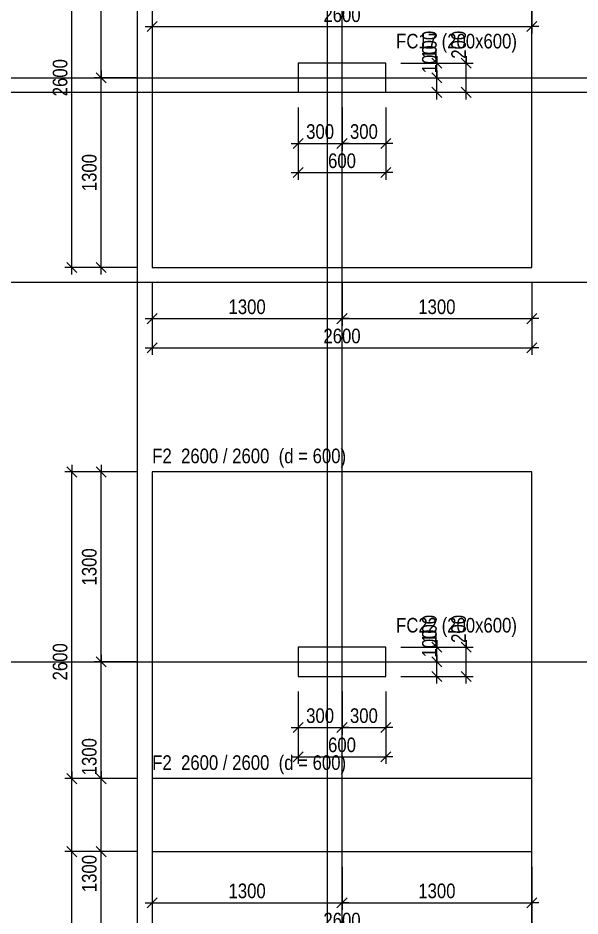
# Model space of a CAD drawing. Extents: x 0 to 206258, y -403073 to 0.
# Drawn here: x 20065 to 23915, y -34633 to -28483 of the extents above; entities that cross this region are included whole.
import ezdxf
from ezdxf.enums import TextEntityAlignment as Align
from ezdxf.lldxf.tags import DXFTag

# ---------------------------------------------------------------- set-up
doc = ezdxf.new("R2010")
doc.units = 0
doc.header["$LTSCALE"] = 1000
for name, color, linetype in [('Axis Line(Dir 1)', 8, 'CENTER2'), ('Axis Line(Dir 2)', 150, 'CENTER2'), ('Column Line', 7, 'Continuous'), ('Dimension Line', 5, 'Continuous'), ('Footing Line', 6, 'Continuous')]:
    doc.layers.add(name, color=color, linetype=linetype)
for name, color, linetype, true_color in [('Column Label', 159, 'Continuous', 0x35424f), ('Footing Label', 94, 'Continuous', 0x008100), ('Ghost Axis Line', 254, 'Continuous', 0xbebebe)]:
    doc.layers.add(name, color=color, linetype=linetype, true_color=true_color)
doc.styles.add('Column Label', font='ARIALN.TTF', dxfattribs={"height": 100})
doc.styles.add('Dimension Text', font='ARIALN.TTF', dxfattribs={"height": 100})
doc.styles.add('Footing Label', font='ARIALN.TTF', dxfattribs={"height": 100})
tags = doc.linetypes.add('CENTER2', pattern=[1.125, 0.75, -0.125, 0.125, -0.125]).pattern_tags.tags
tags[10:11] = [DXFTag(74, 4), DXFTag(75, 0), DXFTag(340, '0'), DXFTag(46, 0.0), DXFTag(50, 0.0), DXFTag(44, 0.0), DXFTag(45, 0.0)]
tags[8:9] = [DXFTag(74, 4), DXFTag(75, 0), DXFTag(340, '0'), DXFTag(46, 0.0), DXFTag(50, 0.0), DXFTag(44, 0.0), DXFTag(45, 0.0)]
tags[6:7] = [DXFTag(74, 4), DXFTag(75, 0), DXFTag(340, '0'), DXFTag(46, 0.0), DXFTag(50, 0.0), DXFTag(44, 0.0), DXFTag(45, 0.0)]
tags[4:5] = [DXFTag(74, 4), DXFTag(75, 0), DXFTag(340, '0'), DXFTag(46, 0.0), DXFTag(50, 0.0), DXFTag(44, 0.0), DXFTag(45, 0.0)]
doc.dimstyles.get("Standard").update_dxf_attribs({"dimtxt": 100, "dimasz": 30, "dimexe": 48.3, "dimexo": 103.5, "dimgap": 30, "dimtad": 1, "dimtoh": 1, "dimdec": 1, "dimdsep": 46, "dimtxsty": 'Dimension Text', "dimblk": 'PCDIM_TICK', "dimcen": 0.09, "dimclrd": 5, "dimclre": 5, "dimclrt": 5, "dimadec": 1, "dimazin": 0, "dimtp": 1, "dimtm": 1, "dimtfac": 1, "dimtdec": 4, "dimtofl": 0, "dimtmove": 0, "dimatfit": 3, "dimfxl": 1, "dimtolj": 1, "dimtzin": 0, "dimarcsym": 0})

# ---------------------------------------------------------------- blocks, each defined once
blk = doc.blocks.new('PCDIM_TICK')
at = {"layer": 'Dimension Line', "color": 0, "transparency": 33554687}
for p, q in [((1.15, 1.15), (-1.15, -1.15)), ((1.61, 0), (0, 0))]:
    blk.add_line(p, q, dxfattribs=at)
blk = doc.blocks.new('*U80')
at = {"layer": 'Dimension Line', "color": 5, "true_color": 0x0000ff, "transparency": 16777216}
for p, q in [((21984.3, -29095.7), (21984.3, -29390.5)), ((22284.3, -29095.7), (22284.3, -29390.5)), ((21984.3, -29342.2), (22284.3, -29342.2))]:
    blk.add_line(p, q, dxfattribs=at)
at = {"layer": 'Dimension Line', "color": 5, "true_color": 0x0000ff, "transparency": 16777216, "xscale": 30, "yscale": 30, "rotation": 180.0000000000004}
blk.add_blockref('PCDIM_TICK', (21984.3, -29342.2), dxfattribs=at)
at = {"layer": 'Dimension Line', "color": 5, "true_color": 0x0000ff, "transparency": 16777216, "xscale": 30, "yscale": 30}
blk.add_blockref('PCDIM_TICK', (22284.3, -29342.2), dxfattribs=at)
at = {"layer": 'Dimension Line', "color": 5, "true_color": 0x0000ff, "transparency": 16777216, "insert": (22134.3, -29312.2), "char_height": 100, "width": 181.501, "attachment_point": 8, "style": 'Dimension Text'}
blk.add_mtext('300', dxfattribs=at)
blk = doc.blocks.new('*U81')
at = {"layer": 'Dimension Line', "color": 5, "true_color": 0x0000ff, "transparency": 16777216}
for p, q in [((22284.3, -29095.7), (22284.3, -29390.5)), ((22584.3, -29095.7), (22584.3, -29390.5)), ((22284.3, -29342.2), (22584.3, -29342.2))]:
    blk.add_line(p, q, dxfattribs=at)
at = {"layer": 'Dimension Line', "color": 5, "true_color": 0x0000ff, "transparency": 16777216, "xscale": 30, "yscale": 30, "rotation": 180.0000000000004}
blk.add_blockref('PCDIM_TICK', (22284.3, -29342.2), dxfattribs=at)
at = {"layer": 'Dimension Line', "color": 5, "true_color": 0x0000ff, "transparency": 16777216, "xscale": 30, "yscale": 30}
blk.add_blockref('PCDIM_TICK', (22584.3, -29342.2), dxfattribs=at)
at = {"layer": 'Dimension Line', "color": 5, "true_color": 0x0000ff, "transparency": 16777216, "insert": (22434.3, -29312.2), "char_height": 100, "width": 181.501, "attachment_point": 8, "style": 'Dimension Text'}
blk.add_mtext('300', dxfattribs=at)
blk = doc.blocks.new('*U82')
at = {"layer": 'Dimension Line', "color": 5, "true_color": 0x0000ff, "transparency": 16777216}
for p, q in [((21984.3, -29095.7), (21984.3, -29590.5)), ((22584.3, -29095.7), (22584.3, -29590.5)), ((21984.3, -29542.2), (22584.3, -29542.2))]:
    blk.add_line(p, q, dxfattribs=at)
at = {"layer": 'Dimension Line', "color": 5, "true_color": 0x0000ff, "transparency": 16777216, "xscale": 30, "yscale": 30, "rotation": 180.0000000000004}
blk.add_blockref('PCDIM_TICK', (21984.3, -29542.2), dxfattribs=at)
at = {"layer": 'Dimension Line', "color": 5, "true_color": 0x0000ff, "transparency": 16777216, "xscale": 30, "yscale": 30}
blk.add_blockref('PCDIM_TICK', (22584.3, -29542.2), dxfattribs=at)
at = {"layer": 'Dimension Line', "color": 5, "true_color": 0x0000ff, "transparency": 16777216, "insert": (22284.3, -29512.2), "char_height": 100, "width": 181.97, "attachment_point": 8, "style": 'Dimension Text'}
blk.add_mtext('600', dxfattribs=at)
blk = doc.blocks.new('*U83')
at = {"layer": 'Dimension Line', "color": 5, "true_color": 0x0000ff, "transparency": 16777216}
for p, q in [((22687.8, -28892.2), (22982.6, -28892.2)), ((22934.3, -28892.2), (22934.3, -28862.2)), ((22934.3, -28992.2), (22934.3, -28892.2)), ((22687.8, -28992.2), (22982.6, -28992.2))]:
    blk.add_line(p, q, dxfattribs=at)
at = {"layer": 'Dimension Line', "color": 5, "true_color": 0x0000ff, "transparency": 16777216, "xscale": 30, "yscale": 30}
for p, rotation in [((22934.3, -28892.2), 89.99999999999447), ((22934.3, -28992.2), 269.9999999999834)]:
    blk.add_blockref('PCDIM_TICK', p, dxfattribs=dict(at, rotation=rotation))
at = {"layer": 'Dimension Line', "color": 5, "true_color": 0x0000ff, "transparency": 16777216, "insert": (22934.3, -28862.2), "char_height": 100, "width": 173.928, "attachment_point": 7, "rotation": 90, "style": 'Dimension Text'}
blk.add_mtext('100', dxfattribs=at)
blk = doc.blocks.new('*U84')
at = {"layer": 'Dimension Line', "color": 5, "true_color": 0x0000ff, "transparency": 16777216}
for p, q in [((22934.3, -28792.2), (22934.3, -28762.2)), ((22687.8, -28792.2), (22982.6, -28792.2)), ((22934.3, -28892.2), (22934.3, -28792.2)), ((22687.8, -28892.2), (22982.6, -28892.2))]:
    blk.add_line(p, q, dxfattribs=at)
at = {"layer": 'Dimension Line', "color": 5, "true_color": 0x0000ff, "transparency": 16777216, "xscale": 30, "yscale": 30}
for p, rotation in [((22934.3, -28792.2), 89.99999999999447), ((22934.3, -28892.2), 269.9999999999834)]:
    blk.add_blockref('PCDIM_TICK', p, dxfattribs=dict(at, rotation=rotation))
at = {"layer": 'Dimension Line', "color": 5, "true_color": 0x0000ff, "transparency": 16777216, "insert": (22934.3, -28762.2), "char_height": 100, "width": 173.928, "attachment_point": 7, "rotation": 90, "style": 'Dimension Text'}
blk.add_mtext('100', dxfattribs=at)
blk = doc.blocks.new('*U85')
at = {"layer": 'Dimension Line', "color": 5, "true_color": 0x0000ff, "transparency": 16777216}
for p, q in [((23134.3, -28792.2), (23134.3, -28762.2)), ((22687.8, -28792.2), (23182.6, -28792.2)), ((23134.3, -28992.2), (23134.3, -28792.2)), ((22687.8, -28992.2), (23182.6, -28992.2))]:
    blk.add_line(p, q, dxfattribs=at)
at = {"layer": 'Dimension Line', "color": 5, "true_color": 0x0000ff, "transparency": 16777216, "xscale": 30, "yscale": 30}
for p, rotation in [((23134.3, -28792.2), 89.99999999999447), ((23134.3, -28992.2), 269.9999999999834)]:
    blk.add_blockref('PCDIM_TICK', p, dxfattribs=dict(at, rotation=rotation))
at = {"layer": 'Dimension Line', "color": 5, "true_color": 0x0000ff, "transparency": 16777216, "insert": (23134.3, -28762.2), "char_height": 100, "width": 182.775, "attachment_point": 7, "rotation": 90, "style": 'Dimension Text'}
blk.add_mtext('200', dxfattribs=at)
blk = doc.blocks.new('*U104')
at = {"layer": 'Dimension Line', "color": 5, "true_color": 0x0000ff, "transparency": 16777216}
for p, q in [((21984.3, -33095.7), (21984.3, -33390.5)), ((22284.3, -33095.7), (22284.3, -33390.5)), ((21984.3, -33342.2), (22284.3, -33342.2))]:
    blk.add_line(p, q, dxfattribs=at)
at = {"layer": 'Dimension Line', "color": 5, "true_color": 0x0000ff, "transparency": 16777216, "xscale": 30, "yscale": 30, "rotation": 180.0000000000004}
blk.add_blockref('PCDIM_TICK', (21984.3, -33342.2), dxfattribs=at)
at = {"layer": 'Dimension Line', "color": 5, "true_color": 0x0000ff, "transparency": 16777216, "xscale": 30, "yscale": 30}
blk.add_blockref('PCDIM_TICK', (22284.3, -33342.2), dxfattribs=at)
at = {"layer": 'Dimension Line', "color": 5, "true_color": 0x0000ff, "transparency": 16777216, "insert": (22134.3, -33312.2), "char_height": 100, "width": 181.501, "attachment_point": 8, "style": 'Dimension Text'}
blk.add_mtext('300', dxfattribs=at)
blk = doc.blocks.new('*U105')
at = {"layer": 'Dimension Line', "color": 5, "true_color": 0x0000ff, "transparency": 16777216}
for p, q in [((22284.3, -33095.7), (22284.3, -33390.5)), ((22584.3, -33095.7), (22584.3, -33390.5)), ((22284.3, -33342.2), (22584.3, -33342.2))]:
    blk.add_line(p, q, dxfattribs=at)
at = {"layer": 'Dimension Line', "color": 5, "true_color": 0x0000ff, "transparency": 16777216, "xscale": 30, "yscale": 30, "rotation": 180.0000000000004}
blk.add_blockref('PCDIM_TICK', (22284.3, -33342.2), dxfattribs=at)
at = {"layer": 'Dimension Line', "color": 5, "true_color": 0x0000ff, "transparency": 16777216, "xscale": 30, "yscale": 30}
blk.add_blockref('PCDIM_TICK', (22584.3, -33342.2), dxfattribs=at)
at = {"layer": 'Dimension Line', "color": 5, "true_color": 0x0000ff, "transparency": 16777216, "insert": (22434.3, -33312.2), "char_height": 100, "width": 181.501, "attachment_point": 8, "style": 'Dimension Text'}
blk.add_mtext('300', dxfattribs=at)
blk = doc.blocks.new('*U106')
at = {"layer": 'Dimension Line', "color": 5, "true_color": 0x0000ff, "transparency": 16777216}
for p, q in [((21984.3, -33095.7), (21984.3, -33590.5)), ((22584.3, -33095.7), (22584.3, -33590.5)), ((21984.3, -33542.2), (22584.3, -33542.2))]:
    blk.add_line(p, q, dxfattribs=at)
at = {"layer": 'Dimension Line', "color": 5, "true_color": 0x0000ff, "transparency": 16777216, "xscale": 30, "yscale": 30, "rotation": 180.0000000000004}
blk.add_blockref('PCDIM_TICK', (21984.3, -33542.2), dxfattribs=at)
at = {"layer": 'Dimension Line', "color": 5, "true_color": 0x0000ff, "transparency": 16777216, "xscale": 30, "yscale": 30}
blk.add_blockref('PCDIM_TICK', (22584.3, -33542.2), dxfattribs=at)
at = {"layer": 'Dimension Line', "color": 5, "true_color": 0x0000ff, "transparency": 16777216, "insert": (22284.3, -33512.2), "char_height": 100, "width": 181.97, "attachment_point": 8, "style": 'Dimension Text'}
blk.add_mtext('600', dxfattribs=at)
blk = doc.blocks.new('*U107')
at = {"layer": 'Dimension Line', "color": 5, "true_color": 0x0000ff, "transparency": 16777216}
for p, q in [((22687.8, -32892.2), (22982.6, -32892.2)), ((22934.3, -32892.2), (22934.3, -32862.2)), ((22934.3, -32992.2), (22934.3, -32892.2)), ((22687.8, -32992.2), (22982.6, -32992.2))]:
    blk.add_line(p, q, dxfattribs=at)
at = {"layer": 'Dimension Line', "color": 5, "true_color": 0x0000ff, "transparency": 16777216, "xscale": 30, "yscale": 30}
for p, rotation in [((22934.3, -32892.2), 89.99999999999447), ((22934.3, -32992.2), 269.9999999999834)]:
    blk.add_blockref('PCDIM_TICK', p, dxfattribs=dict(at, rotation=rotation))
at = {"layer": 'Dimension Line', "color": 5, "true_color": 0x0000ff, "transparency": 16777216, "insert": (22934.3, -32862.2), "char_height": 100, "width": 173.928, "attachment_point": 7, "rotation": 90, "style": 'Dimension Text'}
blk.add_mtext('100', dxfattribs=at)
blk = doc.blocks.new('*U108')
at = {"layer": 'Dimension Line', "color": 5, "true_color": 0x0000ff, "transparency": 16777216}
for p, q in [((22934.3, -32792.2), (22934.3, -32762.2)), ((22687.8, -32792.2), (22982.6, -32792.2)), ((22934.3, -32892.2), (22934.3, -32792.2)), ((22687.8, -32892.2), (22982.6, -32892.2))]:
    blk.add_line(p, q, dxfattribs=at)
at = {"layer": 'Dimension Line', "color": 5, "true_color": 0x0000ff, "transparency": 16777216, "xscale": 30, "yscale": 30}
for p, rotation in [((22934.3, -32792.2), 89.99999999999447), ((22934.3, -32892.2), 269.9999999999834)]:
    blk.add_blockref('PCDIM_TICK', p, dxfattribs=dict(at, rotation=rotation))
at = {"layer": 'Dimension Line', "color": 5, "true_color": 0x0000ff, "transparency": 16777216, "insert": (22934.3, -32762.2), "char_height": 100, "width": 173.928, "attachment_point": 7, "rotation": 90, "style": 'Dimension Text'}
blk.add_mtext('100', dxfattribs=at)
blk = doc.blocks.new('*U109')
at = {"layer": 'Dimension Line', "color": 5, "true_color": 0x0000ff, "transparency": 16777216}
for p, q in [((23134.3, -32792.2), (23134.3, -32762.2)), ((22687.8, -32792.2), (23182.6, -32792.2)), ((23134.3, -32992.2), (23134.3, -32792.2)), ((22687.8, -32992.2), (23182.6, -32992.2))]:
    blk.add_line(p, q, dxfattribs=at)
at = {"layer": 'Dimension Line', "color": 5, "true_color": 0x0000ff, "transparency": 16777216, "xscale": 30, "yscale": 30}
for p, rotation in [((23134.3, -32792.2), 89.99999999999447), ((23134.3, -32992.2), 269.9999999999834)]:
    blk.add_blockref('PCDIM_TICK', p, dxfattribs=dict(at, rotation=rotation))
at = {"layer": 'Dimension Line', "color": 5, "true_color": 0x0000ff, "transparency": 16777216, "insert": (23134.3, -32762.2), "char_height": 100, "width": 182.775, "attachment_point": 7, "rotation": 90, "style": 'Dimension Text'}
blk.add_mtext('200', dxfattribs=at)
blk = doc.blocks.new('*U220')
at = {"layer": 'Dimension Line', "color": 5, "true_color": 0x0000ff, "transparency": 16777216}
for p, q in [((20984.3, -28095.7), (20984.3, -28590.5)), ((23584.3, -28095.7), (23584.3, -28590.5)), ((20984.3, -28542.2), (23584.3, -28542.2))]:
    blk.add_line(p, q, dxfattribs=at)
at = {"layer": 'Dimension Line', "color": 5, "true_color": 0x0000ff, "transparency": 16777216, "xscale": 30, "yscale": 30, "rotation": 180.0000000000004}
blk.add_blockref('PCDIM_TICK', (20984.3, -28542.2), dxfattribs=at)
at = {"layer": 'Dimension Line', "color": 5, "true_color": 0x0000ff, "transparency": 16777216, "xscale": 30, "yscale": 30}
blk.add_blockref('PCDIM_TICK', (23584.3, -28542.2), dxfattribs=at)
at = {"layer": 'Dimension Line', "color": 5, "true_color": 0x0000ff, "transparency": 16777216, "insert": (22284.3, -28512.2), "char_height": 100, "width": 247.252, "attachment_point": 8, "style": 'Dimension Text'}
blk.add_mtext('2600', dxfattribs=at)
blk = doc.blocks.new('*U224')
at = {"layer": 'Dimension Line', "color": 5, "true_color": 0x0000ff, "transparency": 16777216}
for p, q in [((20984.3, -30295.7), (20984.3, -30590.5)), ((22284.3, -30295.7), (22284.3, -30590.5)), ((20984.3, -30542.2), (22284.3, -30542.2))]:
    blk.add_line(p, q, dxfattribs=at)
at = {"layer": 'Dimension Line', "color": 5, "true_color": 0x0000ff, "transparency": 16777216, "xscale": 30, "yscale": 30, "rotation": 180.0000000000004}
blk.add_blockref('PCDIM_TICK', (20984.3, -30542.2), dxfattribs=at)
at = {"layer": 'Dimension Line', "color": 5, "true_color": 0x0000ff, "transparency": 16777216, "xscale": 30, "yscale": 30}
blk.add_blockref('PCDIM_TICK', (22284.3, -30542.2), dxfattribs=at)
at = {"layer": 'Dimension Line', "color": 5, "true_color": 0x0000ff, "transparency": 16777216, "insert": (21634.3, -30512.2), "char_height": 100, "width": 238.405, "attachment_point": 8, "style": 'Dimension Text'}
blk.add_mtext('1300', dxfattribs=at)
blk = doc.blocks.new('*U225')
at = {"layer": 'Dimension Line', "color": 5, "true_color": 0x0000ff, "transparency": 16777216}
for p, q in [((22284.3, -30295.7), (22284.3, -30590.5)), ((23584.3, -30295.7), (23584.3, -30590.5)), ((22284.3, -30542.2), (23584.3, -30542.2))]:
    blk.add_line(p, q, dxfattribs=at)
at = {"layer": 'Dimension Line', "color": 5, "true_color": 0x0000ff, "transparency": 16777216, "xscale": 30, "yscale": 30, "rotation": 180.0000000000004}
blk.add_blockref('PCDIM_TICK', (22284.3, -30542.2), dxfattribs=at)
at = {"layer": 'Dimension Line', "color": 5, "true_color": 0x0000ff, "transparency": 16777216, "xscale": 30, "yscale": 30}
blk.add_blockref('PCDIM_TICK', (23584.3, -30542.2), dxfattribs=at)
at = {"layer": 'Dimension Line', "color": 5, "true_color": 0x0000ff, "transparency": 16777216, "insert": (22934.3, -30512.2), "char_height": 100, "width": 238.405, "attachment_point": 8, "style": 'Dimension Text'}
blk.add_mtext('1300', dxfattribs=at)
blk = doc.blocks.new('*U226')
at = {"layer": 'Dimension Line', "color": 5, "true_color": 0x0000ff, "transparency": 16777216}
for p, q in [((20984.3, -30295.7), (20984.3, -30790.5)), ((23584.3, -30295.7), (23584.3, -30790.5)), ((20984.3, -30742.2), (23584.3, -30742.2))]:
    blk.add_line(p, q, dxfattribs=at)
at = {"layer": 'Dimension Line', "color": 5, "true_color": 0x0000ff, "transparency": 16777216, "xscale": 30, "yscale": 30, "rotation": 180.0000000000004}
blk.add_blockref('PCDIM_TICK', (20984.3, -30742.2), dxfattribs=at)
at = {"layer": 'Dimension Line', "color": 5, "true_color": 0x0000ff, "transparency": 16777216, "xscale": 30, "yscale": 30}
blk.add_blockref('PCDIM_TICK', (23584.3, -30742.2), dxfattribs=at)
at = {"layer": 'Dimension Line', "color": 5, "true_color": 0x0000ff, "transparency": 16777216, "insert": (22284.3, -30712.2), "char_height": 100, "width": 247.252, "attachment_point": 8, "style": 'Dimension Text'}
blk.add_mtext('2600', dxfattribs=at)
blk = doc.blocks.new('*U227')
at = {"layer": 'Dimension Line', "color": 5, "true_color": 0x0000ff, "transparency": 16777216}
for p, q in [((20880.8, -28892.2), (20586, -28892.2)), ((20634.3, -30192.2), (20634.3, -28892.2)), ((20880.8, -30192.2), (20586, -30192.2))]:
    blk.add_line(p, q, dxfattribs=at)
at = {"layer": 'Dimension Line', "color": 5, "true_color": 0x0000ff, "transparency": 16777216, "xscale": 30, "yscale": 30}
for p, rotation in [((20634.3, -28892.2), 89.99999999999447), ((20634.3, -30192.2), 269.9999999999834)]:
    blk.add_blockref('PCDIM_TICK', p, dxfattribs=dict(at, rotation=rotation))
at = {"layer": 'Dimension Line', "color": 5, "true_color": 0x0000ff, "transparency": 16777216, "insert": (20604.3, -29542.2), "char_height": 100, "width": 238.405, "attachment_point": 8, "rotation": 90, "style": 'Dimension Text'}
blk.add_mtext('1300', dxfattribs=at)
blk = doc.blocks.new('*U228')
at = {"layer": 'Dimension Line', "color": 5, "true_color": 0x0000ff, "transparency": 16777216}
for p, q in [((20880.8, -27592.2), (20586, -27592.2)), ((20634.3, -28892.2), (20634.3, -27592.2)), ((20880.8, -28892.2), (20586, -28892.2))]:
    blk.add_line(p, q, dxfattribs=at)
at = {"layer": 'Dimension Line', "color": 5, "true_color": 0x0000ff, "transparency": 16777216, "xscale": 30, "yscale": 30}
for p, rotation in [((20634.3, -27592.2), 89.99999999999447), ((20634.3, -28892.2), 269.9999999999834)]:
    blk.add_blockref('PCDIM_TICK', p, dxfattribs=dict(at, rotation=rotation))
at = {"layer": 'Dimension Line', "color": 5, "true_color": 0x0000ff, "transparency": 16777216, "insert": (20604.3, -28242.2), "char_height": 100, "width": 238.405, "attachment_point": 8, "rotation": 90, "style": 'Dimension Text'}
blk.add_mtext('1300', dxfattribs=at)
blk = doc.blocks.new('*U229')
at = {"layer": 'Dimension Line', "color": 5, "true_color": 0x0000ff, "transparency": 16777216}
for p, q in [((20880.8, -27592.2), (20386, -27592.2)), ((20434.3, -30192.2), (20434.3, -27592.2)), ((20880.8, -30192.2), (20386, -30192.2))]:
    blk.add_line(p, q, dxfattribs=at)
at = {"layer": 'Dimension Line', "color": 5, "true_color": 0x0000ff, "transparency": 16777216, "xscale": 30, "yscale": 30}
for p, rotation in [((20434.3, -27592.2), 89.99999999999447), ((20434.3, -30192.2), 269.9999999999834)]:
    blk.add_blockref('PCDIM_TICK', p, dxfattribs=dict(at, rotation=rotation))
at = {"layer": 'Dimension Line', "color": 5, "true_color": 0x0000ff, "transparency": 16777216, "insert": (20404.3, -28892.2), "char_height": 100, "width": 247.252, "attachment_point": 8, "rotation": 90, "style": 'Dimension Text'}
blk.add_mtext('2600', dxfattribs=at)
blk = doc.blocks.new('*U260')
at = {"layer": 'Dimension Line', "color": 5, "true_color": 0x0000ff, "transparency": 16777216}
for p, q in [((20984.3, -34295.7), (20984.3, -34590.5)), ((22284.3, -34295.7), (22284.3, -34590.5)), ((20984.3, -34542.2), (22284.3, -34542.2))]:
    blk.add_line(p, q, dxfattribs=at)
at = {"layer": 'Dimension Line', "color": 5, "true_color": 0x0000ff, "transparency": 16777216, "xscale": 30, "yscale": 30, "rotation": 180.0000000000004}
blk.add_blockref('PCDIM_TICK', (20984.3, -34542.2), dxfattribs=at)
at = {"layer": 'Dimension Line', "color": 5, "true_color": 0x0000ff, "transparency": 16777216, "xscale": 30, "yscale": 30}
blk.add_blockref('PCDIM_TICK', (22284.3, -34542.2), dxfattribs=at)
at = {"layer": 'Dimension Line', "color": 5, "true_color": 0x0000ff, "transparency": 16777216, "insert": (21634.3, -34512.2), "char_height": 100, "width": 238.405, "attachment_point": 8, "style": 'Dimension Text'}
blk.add_mtext('1300', dxfattribs=at)
blk = doc.blocks.new('*U261')
at = {"layer": 'Dimension Line', "color": 5, "true_color": 0x0000ff, "transparency": 16777216}
for p, q in [((22284.3, -34295.7), (22284.3, -34590.5)), ((23584.3, -34295.7), (23584.3, -34590.5)), ((22284.3, -34542.2), (23584.3, -34542.2))]:
    blk.add_line(p, q, dxfattribs=at)
at = {"layer": 'Dimension Line', "color": 5, "true_color": 0x0000ff, "transparency": 16777216, "xscale": 30, "yscale": 30, "rotation": 180.0000000000004}
blk.add_blockref('PCDIM_TICK', (22284.3, -34542.2), dxfattribs=at)
at = {"layer": 'Dimension Line', "color": 5, "true_color": 0x0000ff, "transparency": 16777216, "xscale": 30, "yscale": 30}
blk.add_blockref('PCDIM_TICK', (23584.3, -34542.2), dxfattribs=at)
at = {"layer": 'Dimension Line', "color": 5, "true_color": 0x0000ff, "transparency": 16777216, "insert": (22934.3, -34512.2), "char_height": 100, "width": 238.405, "attachment_point": 8, "style": 'Dimension Text'}
blk.add_mtext('1300', dxfattribs=at)
blk = doc.blocks.new('*U262')
at = {"layer": 'Dimension Line', "color": 5, "true_color": 0x0000ff, "transparency": 16777216}
for p, q in [((20984.3, -34295.7), (20984.3, -34790.5)), ((23584.3, -34295.7), (23584.3, -34790.5)), ((20984.3, -34742.2), (23584.3, -34742.2))]:
    blk.add_line(p, q, dxfattribs=at)
at = {"layer": 'Dimension Line', "color": 5, "true_color": 0x0000ff, "transparency": 16777216, "xscale": 30, "yscale": 30, "rotation": 180.0000000000004}
blk.add_blockref('PCDIM_TICK', (20984.3, -34742.2), dxfattribs=at)
at = {"layer": 'Dimension Line', "color": 5, "true_color": 0x0000ff, "transparency": 16777216, "xscale": 30, "yscale": 30}
blk.add_blockref('PCDIM_TICK', (23584.3, -34742.2), dxfattribs=at)
at = {"layer": 'Dimension Line', "color": 5, "true_color": 0x0000ff, "transparency": 16777216, "insert": (22284.3, -34712.2), "char_height": 100, "width": 247.252, "attachment_point": 8, "style": 'Dimension Text'}
blk.add_mtext('2600', dxfattribs=at)
blk = doc.blocks.new('*U263')
at = {"layer": 'Dimension Line', "color": 5, "true_color": 0x0000ff, "transparency": 16777216}
for p, q in [((20880.8, -32892.2), (20586, -32892.2)), ((20634.3, -34192.2), (20634.3, -32892.2)), ((20880.8, -34192.2), (20586, -34192.2))]:
    blk.add_line(p, q, dxfattribs=at)
at = {"layer": 'Dimension Line', "color": 5, "true_color": 0x0000ff, "transparency": 16777216, "xscale": 30, "yscale": 30}
for p, rotation in [((20634.3, -32892.2), 89.99999999999447), ((20634.3, -34192.2), 269.9999999999834)]:
    blk.add_blockref('PCDIM_TICK', p, dxfattribs=dict(at, rotation=rotation))
at = {"layer": 'Dimension Line', "color": 5, "true_color": 0x0000ff, "transparency": 16777216, "insert": (20604.3, -33542.2), "char_height": 100, "width": 238.405, "attachment_point": 8, "rotation": 90, "style": 'Dimension Text'}
blk.add_mtext('1300', dxfattribs=at)
blk = doc.blocks.new('*U264')
at = {"layer": 'Dimension Line', "color": 5, "true_color": 0x0000ff, "transparency": 16777216}
for p, q in [((20880.8, -31592.2), (20586, -31592.2)), ((20634.3, -32892.2), (20634.3, -31592.2)), ((20880.8, -32892.2), (20586, -32892.2))]:
    blk.add_line(p, q, dxfattribs=at)
at = {"layer": 'Dimension Line', "color": 5, "true_color": 0x0000ff, "transparency": 16777216, "xscale": 30, "yscale": 30}
for p, rotation in [((20634.3, -31592.2), 89.99999999999447), ((20634.3, -32892.2), 269.9999999999834)]:
    blk.add_blockref('PCDIM_TICK', p, dxfattribs=dict(at, rotation=rotation))
at = {"layer": 'Dimension Line', "color": 5, "true_color": 0x0000ff, "transparency": 16777216, "insert": (20604.3, -32242.2), "char_height": 100, "width": 238.405, "attachment_point": 8, "rotation": 90, "style": 'Dimension Text'}
blk.add_mtext('1300', dxfattribs=at)
blk = doc.blocks.new('*U265')
at = {"layer": 'Dimension Line', "color": 5, "true_color": 0x0000ff, "transparency": 16777216}
for p, q in [((20880.8, -31592.2), (20386, -31592.2)), ((20434.3, -34192.2), (20434.3, -31592.2)), ((20880.8, -34192.2), (20386, -34192.2))]:
    blk.add_line(p, q, dxfattribs=at)
at = {"layer": 'Dimension Line', "color": 5, "true_color": 0x0000ff, "transparency": 16777216, "xscale": 30, "yscale": 30}
for p, rotation in [((20434.3, -31592.2), 89.99999999999447), ((20434.3, -34192.2), 269.9999999999834)]:
    blk.add_blockref('PCDIM_TICK', p, dxfattribs=dict(at, rotation=rotation))
at = {"layer": 'Dimension Line', "color": 5, "true_color": 0x0000ff, "transparency": 16777216, "insert": (20404.3, -32892.2), "char_height": 100, "width": 247.252, "attachment_point": 8, "rotation": 90, "style": 'Dimension Text'}
blk.add_mtext('2600', dxfattribs=at)
blk = doc.blocks.new('*U270')
at = {"layer": 'Dimension Line', "color": 5, "true_color": 0x0000ff, "transparency": 16777216}
for p, q in [((20880.8, -33692.2), (20586, -33692.2)), ((20634.3, -34992.2), (20634.3, -33692.2)), ((20880.8, -34992.2), (20586, -34992.2))]:
    blk.add_line(p, q, dxfattribs=at)
at = {"layer": 'Dimension Line', "color": 5, "true_color": 0x0000ff, "transparency": 16777216, "xscale": 30, "yscale": 30}
for p, rotation in [((20634.3, -33692.2), 89.99999999999447), ((20634.3, -34992.2), 269.9999999999834)]:
    blk.add_blockref('PCDIM_TICK', p, dxfattribs=dict(at, rotation=rotation))
at = {"layer": 'Dimension Line', "color": 5, "true_color": 0x0000ff, "transparency": 16777216, "insert": (20604.3, -34342.2), "char_height": 100, "width": 238.405, "attachment_point": 8, "rotation": 90, "style": 'Dimension Text'}
blk.add_mtext('1300', dxfattribs=at)
blk = doc.blocks.new('*U271')
at = {"layer": 'Dimension Line', "color": 5, "true_color": 0x0000ff, "transparency": 16777216}
for p, q in [((20880.8, -33692.2), (20386, -33692.2)), ((20434.3, -36292.2), (20434.3, -33692.2)), ((20880.8, -36292.2), (20386, -36292.2))]:
    blk.add_line(p, q, dxfattribs=at)
at = {"layer": 'Dimension Line', "color": 5, "true_color": 0x0000ff, "transparency": 16777216, "xscale": 30, "yscale": 30}
for p, rotation in [((20434.3, -33692.2), 89.99999999999447), ((20434.3, -36292.2), 269.9999999999834)]:
    blk.add_blockref('PCDIM_TICK', p, dxfattribs=dict(at, rotation=rotation))
at = {"layer": 'Dimension Line', "color": 5, "true_color": 0x0000ff, "transparency": 16777216, "insert": (20404.3, -34992.2), "char_height": 100, "width": 247.252, "attachment_point": 8, "rotation": 90, "style": 'Dimension Text'}
blk.add_mtext('2600', dxfattribs=at)

msp = doc.modelspace()

# ---------------------------------------------------------------- linework, layer by layer
at = {"layer": 'Axis Line(Dir 1)', "transparency": 33554687}
for points in [[(15084.29, -28892.207), (32884.29, -28892.207)], [(15084.29, -30292.207), (32884.29, -30292.207)], [(15084.29, -32892.207), (32884.29, -32892.207)]]:
    msp.add_lwpolyline(points, dxfattribs=at)
at = {"layer": 'Axis Line(Dir 2)', "transparency": 33554687}
for points in [[(20884.29, -38092.207), (20884.29, -14292.207)], [(22284.29, -38092.207), (22284.29, -14292.207)]]:
    msp.add_lwpolyline(points, dxfattribs=at)
at = {"layer": 'Column Line', "transparency": 33554687}
for points in [[(22584.29, -28992.207), (22584.29, -28792.207), (21984.29, -28792.207), (21984.29, -28992.207)], [(22584.29, -32992.207), (22584.29, -32792.207), (21984.29, -32792.207), (21984.29, -32992.207)]]:
    msp.add_lwpolyline(points, close=True, dxfattribs=at)
at = {"layer": 'Footing Line', "transparency": 33554687}
for points in [[(23584.29, -30192.207), (23584.29, -27592.207), (20984.29, -27592.207), (20984.29, -30192.207), (23584.29, -30192.207)], [(23584.29, -34192.207), (23584.29, -31592.207), (20984.29, -31592.207), (20984.29, -34192.207), (23584.29, -34192.207)], [(23584.29, -36292.207), (23584.29, -33692.207), (20984.29, -33692.207), (20984.29, -36292.207), (23584.29, -36292.207)]]:
    msp.add_lwpolyline(points, close=True, dxfattribs=at)
at = {"layer": 'Ghost Axis Line', "transparency": 33554687}
for points in [[(22184.29, -38092.207), (22184.29, -14292.207)], [(15084.29, -28992.207), (32884.29, -28992.207)]]:
    msp.add_lwpolyline(points, dxfattribs=at)

# ---------------------------------------------------------------- texts
at = {"layer": 'Column Label', "transparency": 33554687, "style": 'Column Label'}
for s, p in [('FC17 (200x600)', (22655.001, -28721.496)), ('FC22 (200x600)', (22655.001, -32721.496))]:
    msp.add_text(s, height=100, dxfattribs=at).set_placement(p, align=Align.BOTTOM_LEFT)
at = {"layer": 'Footing Label', "transparency": 33554687, "style": 'Footing Label'}
for p in [(20984.29, -31562.207), (20984.29, -33662.207)]:
    msp.add_text('F2  2600 / 2600  (d = 600)', height=100, dxfattribs=at).set_placement(p, align=Align.BOTTOM_LEFT)

# ---------------------------------------------------------------- dimensions: what is measured, and where the dimension line sits
at = {"layer": 'Dimension Line', "transparency": 33554687}
for p1, p2, distance, picture, middle in [((20984.29, -30192.207), (20984.29, -27592.207), 550, '*U229', (20434.29, -28892.207)), ((20984.29, -28892.207), (20984.29, -27592.207), 350, '*U228', (20634.29, -28242.207)), ((20984.29, -27992.207), (23584.29, -27992.207), -550, '*U220', (22284.29, -28542.207)), ((22584.29, -28892.207), (22584.29, -28792.207), -350, '*U84', (22934.29, -28842.207)), ((22584.29, -28992.207), (22584.29, -28792.207), -550, '*U85', (23134.29, -28892.207)), ((22584.29, -28992.207), (22584.29, -28892.207), -350, '*U83', (22934.29, -28942.207)), ((20984.29, -30192.207), (20984.29, -28892.207), 350, '*U227', (20634.29, -29542.207)), ((21984.29, -28992.207), (22284.29, -28992.207), -350, '*U80', (22134.29, -29342.207)), ((21984.29, -28992.207), (22584.29, -28992.207), -550, '*U82', (22284.29, -29542.207)), ((22284.29, -28992.207), (22584.29, -28992.207), -350, '*U81', (22434.29, -29342.207)), ((20984.29, -30192.207), (22284.29, -30192.207), -350, '*U224', (21634.29, -30542.207)), ((20984.29, -30192.207), (23584.29, -30192.207), -550, '*U226', (22284.29, -30742.207)), ((22284.29, -30192.207), (23584.29, -30192.207), -350, '*U225', (22934.29, -30542.207)), ((20984.29, -34192.207), (20984.29, -31592.207), 550, '*U265', (20434.29, -32892.207)), ((20984.29, -32892.207), (20984.29, -31592.207), 350, '*U264', (20634.29, -32242.207)), ((22584.29, -32892.207), (22584.29, -32792.207), -350, '*U108', (22934.29, -32842.207)), ((22584.29, -32992.207), (22584.29, -32792.207), -550, '*U109', (23134.29, -32892.207)), ((22584.29, -32992.207), (22584.29, -32892.207), -350, '*U107', (22934.29, -32942.207)), ((20984.29, -34192.207), (20984.29, -32892.207), 350, '*U263', (20634.29, -33542.207)), ((21984.29, -32992.207), (22284.29, -32992.207), -350, '*U104', (22134.29, -33342.207)), ((21984.29, -32992.207), (22584.29, -32992.207), -550, '*U106', (22284.29, -33542.207)), ((22284.29, -32992.207), (22584.29, -32992.207), -350, '*U105', (22434.29, -33342.207)), ((20984.29, -36292.207), (20984.29, -33692.207), 550, '*U271', (20434.29, -34992.207)), ((20984.29, -34992.207), (20984.29, -33692.207), 350, '*U270', (20634.29, -34342.207)), ((20984.29, -34192.207), (22284.29, -34192.207), -350, '*U260', (21634.29, -34542.207)), ((20984.29, -34192.207), (23584.29, -34192.207), -550, '*U262', (22284.29, -34742.207)), ((22284.29, -34192.207), (23584.29, -34192.207), -350, '*U261', (22934.29, -34542.207))]:
    dim = msp.add_aligned_dim(p1=p1, p2=p2, distance=distance, dimstyle='Standard', override={"dimscale": 1, "dimtxt": 100, "dimasz": 30, "dimexe": 48.3, "dimexo": 103.5, "dimgap": 30, "dimtad": 1, "dimtih": 0, "dimdec": 1, "dimlfac": 1, "dimzin": 8, "dimlunit": 2, "dimpost": '', "dimtxsty": 'Dimension Text', "dimblk": 'PCDIM_TICK', "dimse1": 0, "dimse2": 0, "dimsd2": 0, "dimclrd": 5, "dimclre": 5, "dimclrt": 5, "dimaunit": 0, "dimadec": 1, "dimazin": 0, "dimtol": 0, "dimtp": 1, "dimtm": 1, "dimtmove": 0}, dxfattribs=at)
    dim.commit()
    dim.dimension.update_dxf_attribs({"geometry": picture, "text_midpoint": middle})

doc.saveas('drawing.dxf')
